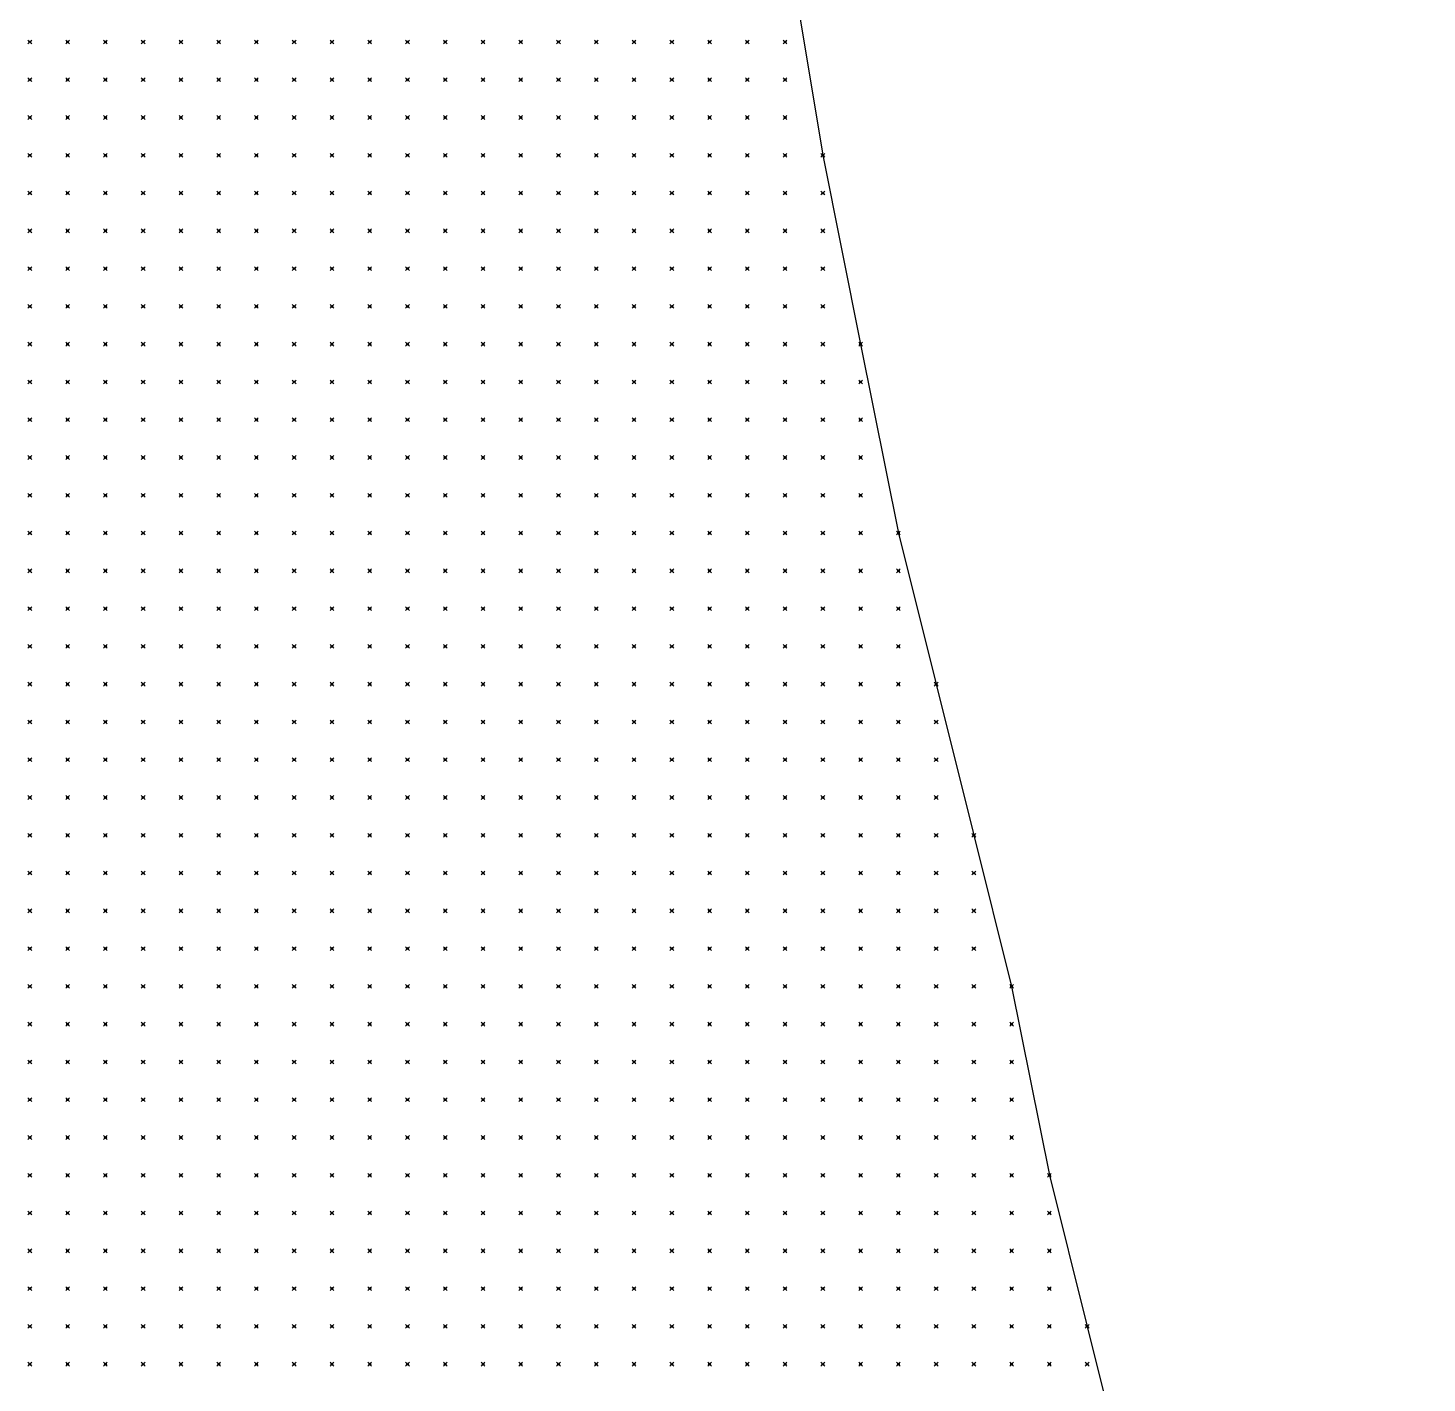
# Model space of a CAD drawing. Header units: metres. Extents: x 441556 to 446409, y 432338 to 461058.
# Drawn here: x 443148.2 to 443259.3, y 447297.5 to 447405 of the extents above; entities that cross this region are included whole.
import ezdxf

# ---------------------------------------------------------------- set-up
doc = ezdxf.new("R2010")
doc.units = ezdxf.units.M
doc.header["$MEASUREMENT"] = 0
doc.header["$PDMODE"] = 35
doc.header["$PDSIZE"] = 0.15
doc.layers.add('DTM-INT_YP', color=121, linetype='Continuous')
doc.layers.add('DTM-NOK-RevN_POINTS', color=91, linetype='Continuous')

msp = doc.modelspace()

# ---------------------------------------------------------------- linework, layer by layer
at = {"layer": 'DTM-INT_YP'}
msp.add_polyline3d([(443208.349, 447412.928, 348.865), (443211.348, 447394.932, 348.778), (443214.347, 447379.936, 348.745), (443217.347, 447364.939, 348.634), (443220.346, 447352.941, 348.547), (443223.345, 447340.944, 348.532), (443226.345, 447328.946, 348.553), (443229.344, 447313.95, 348.534), (443232.343, 447301.952, 348.412), (443235.343, 447289.955, 348.269), (443238.342, 447277.957, 348.219), (443241.341, 447262.96, 348.157), (443244.341, 447250.963, 348.082), (443247.34, 447238.966, 348.076), (443250.34, 447223.969, 348.002), (443253.339, 447211.971, 347.912), (443256.338, 447196.975, 348.081), (443259.338, 447181.978, 347.934)], dxfattribs=at)
at = {"layer": 'DTM-NOK-RevN_POINTS'}
for p in [(443148.361, 447403.93, 369.651), (443151.361, 447403.93, 368.437), (443154.36, 447403.93, 367.423), (443157.359, 447403.93, 366.369), (443160.359, 447403.93, 365.268), (443163.358, 447403.93, 365.264), (443166.357, 447403.93, 365.258), (443169.357, 447403.93, 364.973), (443172.356, 447403.93, 364.67), (443175.356, 447403.93, 364.239), (443178.355, 447403.93, 363.751), (443181.354, 447403.93, 363.312), (443184.354, 447403.93, 362.296), (443187.353, 447403.93, 359.588), (443190.352, 447403.93, 356.312), (443193.352, 447403.93, 353.536), (443196.351, 447403.93, 350.049), (443199.35, 447403.93, 348.335), (443202.35, 447403.93, 347.395), (443205.349, 447403.93, 348.281), (443208.349, 447403.93, 348.756), (443148.361, 447400.931, 370.046), (443151.361, 447400.931, 368.62), (443154.36, 447400.931, 367.434), (443157.359, 447400.931, 366.441), (443160.359, 447400.931, 365.252), (443163.358, 447400.931, 364.613), (443166.357, 447400.931, 364.912), (443169.357, 447400.931, 364.572), (443172.356, 447400.931, 364.004), (443175.356, 447400.931, 363.711), (443178.355, 447400.931, 363.384), (443181.354, 447400.931, 362.917), (443184.354, 447400.931, 362.257), (443187.353, 447400.931, 360.113), (443190.352, 447400.931, 356.878), (443193.352, 447400.931, 353.938), (443196.351, 447400.931, 350.857), (443199.35, 447400.931, 348.924), (443202.35, 447400.931, 347.302), (443205.349, 447400.931, 347.913), (443208.349, 447400.931, 348.725), (443148.361, 447397.932, 370.313), (443151.361, 447397.932, 368.772), (443154.36, 447397.932, 367.457), (443157.359, 447397.932, 366.463), (443160.359, 447397.932, 365.323), (443163.358, 447397.932, 364.127), (443166.357, 447397.932, 364.255), (443169.357, 447397.932, 364.221), (443172.356, 447397.932, 363.728), (443175.356, 447397.932, 363.142), (443178.355, 447397.932, 362.987), (443181.354, 447397.932, 362.58), (443184.354, 447397.932, 362.122), (443187.353, 447397.932, 360.473), (443190.352, 447397.932, 357.332), (443193.352, 447397.932, 354.471), (443196.351, 447397.932, 351.578), (443199.35, 447397.932, 349.038), (443202.35, 447397.932, 347.345), (443205.349, 447397.932, 347.975), (443208.349, 447397.932, 348.691), (443148.361, 447394.932, 370.527), (443151.361, 447394.932, 368.902), (443154.36, 447394.932, 367.501), (443157.359, 447394.932, 366.366), (443160.359, 447394.932, 365.352), (443163.358, 447394.932, 364.269), (443166.357, 447394.932, 363.757), (443169.357, 447394.932, 363.76), (443172.356, 447394.932, 363.187), (443175.356, 447394.932, 362.659), (443178.355, 447394.932, 362.321), (443181.354, 447394.932, 362.187), (443184.354, 447394.932, 361.873), (443187.353, 447394.932, 360.588), (443190.352, 447394.932, 358.142), (443193.352, 447394.932, 355.252), (443196.351, 447394.932, 352.46), (443199.35, 447394.932, 349.703), (443202.35, 447394.932, 347.668), (443205.349, 447394.932, 347.599), (443208.349, 447394.932, 348.591), (443211.348, 447394.932, 348.778), (443148.361, 447391.933, 370.604), (443151.361, 447391.933, 368.962), (443154.36, 447391.933, 367.588), (443157.359, 447391.933, 366.319), (443160.359, 447391.933, 365.196), (443163.358, 447391.933, 364.197), (443166.357, 447391.933, 363.546), (443169.357, 447391.933, 363.299), (443172.356, 447391.933, 363.004), (443175.356, 447391.933, 362.382), (443178.355, 447391.933, 361.985), (443181.354, 447391.933, 361.757), (443184.354, 447391.933, 361.466), (443187.353, 447391.933, 360.746), (443190.352, 447391.933, 358.653), (443193.352, 447391.933, 355.936), (443196.351, 447391.933, 353.207), (443199.35, 447391.933, 350.134), (443202.35, 447391.933, 347.937), (443205.349, 447391.933, 347.315), (443208.349, 447391.933, 348.478), (443211.348, 447391.933, 348.756), (443148.361, 447388.934, 370.837), (443151.361, 447388.934, 369.177), (443154.36, 447388.934, 367.579), (443157.359, 447388.934, 366.208), (443160.359, 447388.934, 365.08), (443163.358, 447388.934, 364.036), (443166.357, 447388.934, 363.475), (443169.357, 447388.934, 363.171), (443172.356, 447388.934, 362.933), (443175.356, 447388.934, 362.387), (443178.355, 447388.934, 361.93), (443181.354, 447388.934, 361.577), (443184.354, 447388.934, 361.136), (443187.353, 447388.934, 360.54), (443190.352, 447388.934, 358.931), (443193.352, 447388.934, 356.383), (443196.351, 447388.934, 353.736), (443199.35, 447388.934, 350.931), (443202.35, 447388.934, 348.859), (443205.349, 447388.934, 347.183), (443208.349, 447388.934, 348.251), (443211.348, 447388.934, 348.746), (443148.361, 447385.934, 370.838), (443151.361, 447385.934, 369.243), (443154.36, 447385.934, 367.444), (443157.359, 447385.934, 366.144), (443160.359, 447385.934, 365.204), (443163.358, 447385.934, 364.148), (443166.357, 447385.934, 363.37), (443169.357, 447385.934, 363.07), (443172.356, 447385.934, 362.852), (443175.356, 447385.934, 362.325), (443178.355, 447385.934, 361.801), (443181.354, 447385.934, 361.275), (443184.354, 447385.934, 360.87), (443187.353, 447385.934, 359.17), (443190.352, 447385.934, 357.877), (443193.352, 447385.934, 356.207), (443196.351, 447385.934, 353.51), (443199.35, 447385.934, 351.429), (443202.35, 447385.934, 348.921), (443205.349, 447385.934, 347.246), (443208.349, 447385.934, 348.045), (443211.348, 447385.934, 348.66), (443148.361, 447382.935, 371.03), (443151.361, 447382.935, 369.28), (443154.36, 447382.935, 367.198), (443157.359, 447382.935, 366.143), (443160.359, 447382.935, 365.309), (443163.358, 447382.935, 364.436), (443166.357, 447382.935, 363.477), (443169.357, 447382.935, 362.738), (443172.356, 447382.935, 362.455), (443175.356, 447382.935, 362.167), (443178.355, 447382.935, 361.634), (443181.354, 447382.935, 361.171), (443184.354, 447382.935, 360.704), (443187.353, 447382.935, 359.186), (443190.352, 447382.935, 356.736), (443193.352, 447382.935, 355.31), (443196.351, 447382.935, 353.603), (443199.35, 447382.935, 351.863), (443202.35, 447382.935, 350.161), (443205.349, 447382.935, 347.269), (443208.349, 447382.935, 347.679), (443211.348, 447382.935, 348.663), (443148.361, 447379.936, 370.959), (443151.361, 447379.936, 369.359), (443154.36, 447379.936, 367.225), (443157.359, 447379.936, 366.098), (443160.359, 447379.936, 365.35), (443163.358, 447379.936, 364.529), (443166.357, 447379.936, 363.618), (443169.357, 447379.936, 362.34), (443172.356, 447379.936, 362.011), (443175.356, 447379.936, 361.9), (443178.355, 447379.936, 361.526), (443181.354, 447379.936, 361.031), (443184.354, 447379.936, 360.542), (443187.353, 447379.936, 359.686), (443190.352, 447379.936, 357.838), (443193.352, 447379.936, 356.686), (443196.351, 447379.936, 354.805), (443199.35, 447379.936, 352.812), (443202.35, 447379.936, 350.171), (443205.349, 447379.936, 347.624), (443208.349, 447379.936, 347.48), (443211.348, 447379.936, 348.597), (443214.347, 447379.936, 348.745), (443148.361, 447376.936, 370.951), (443151.361, 447376.936, 369.325), (443154.36, 447376.936, 367.543), (443157.359, 447376.936, 366.239), (443160.359, 447376.936, 365.494), (443163.358, 447376.936, 364.51), (443166.357, 447376.936, 363.359), (443169.357, 447376.936, 362.101), (443172.356, 447376.936, 361.603), (443175.356, 447376.936, 361.478), (443178.355, 447376.936, 361.247), (443181.354, 447376.936, 360.704), (443184.354, 447376.936, 360.183), (443187.353, 447376.936, 359.888), (443190.352, 447376.936, 359.637), (443193.352, 447376.936, 358.42), (443196.351, 447376.936, 355.955), (443199.35, 447376.936, 353), (443202.35, 447376.936, 350.225), (443205.349, 447376.936, 347.922), (443208.349, 447376.936, 347.337), (443211.348, 447376.936, 348.438), (443214.347, 447376.936, 348.714), (443148.361, 447373.937, 370.505), (443151.361, 447373.937, 369.338), (443154.36, 447373.937, 367.714), (443157.359, 447373.937, 366.289), (443160.359, 447373.937, 365.389), (443163.358, 447373.937, 364.314), (443166.357, 447373.937, 363.014), (443169.357, 447373.937, 361.798), (443172.356, 447373.937, 361.227), (443175.356, 447373.937, 361.031), (443178.355, 447373.937, 360.839), (443181.354, 447373.937, 360.295), (443184.354, 447373.937, 359.78), (443187.353, 447373.937, 359.517), (443190.352, 447373.937, 359.39), (443193.352, 447373.937, 358.611), (443196.351, 447373.937, 356.772), (443199.35, 447373.937, 353.704), (443202.35, 447373.937, 350.763), (443205.349, 447373.937, 348.428), (443208.349, 447373.937, 347.139), (443211.348, 447373.937, 348.143), (443214.347, 447373.937, 348.66), (443148.361, 447370.937, 370.321), (443151.361, 447370.937, 369.18), (443154.36, 447370.937, 368.087), (443157.359, 447370.937, 366.66), (443160.359, 447370.937, 365.315), (443163.358, 447370.937, 364.139), (443166.357, 447370.937, 362.872), (443169.357, 447370.937, 361.691), (443172.356, 447370.937, 360.945), (443175.356, 447370.937, 360.602), (443178.355, 447370.937, 360.506), (443181.354, 447370.937, 360.207), (443184.354, 447370.937, 359.613), (443187.353, 447370.937, 359.248), (443190.352, 447370.937, 358.982), (443193.352, 447370.937, 358.505), (443196.351, 447370.937, 356.81), (443199.35, 447370.937, 354.372), (443202.35, 447370.937, 351.223), (443205.349, 447370.937, 348.677), (443208.349, 447370.937, 347.156), (443211.348, 447370.937, 347.999), (443214.347, 447370.937, 348.65), (443148.361, 447367.938, 370.506), (443151.361, 447367.938, 369.493), (443154.36, 447367.938, 368.354), (443157.359, 447367.938, 366.863), (443160.359, 447367.938, 365.202), (443163.358, 447367.938, 364.046), (443166.357, 447367.938, 362.792), (443169.357, 447367.938, 361.449), (443172.356, 447367.938, 360.616), (443175.356, 447367.938, 360.233), (443178.355, 447367.938, 360.101), (443181.354, 447367.938, 359.925), (443184.354, 447367.938, 359.381), (443187.353, 447367.938, 358.842), (443190.352, 447367.938, 358.598), (443193.352, 447367.938, 358.258), (443196.351, 447367.938, 357.256), (443199.35, 447367.938, 354.859), (443202.35, 447367.938, 352.06), (443205.349, 447367.938, 348.987), (443208.349, 447367.938, 347.264), (443211.348, 447367.938, 347.505), (443214.347, 447367.938, 348.581), (443148.361, 447364.939, 370.956), (443151.361, 447364.939, 369.736), (443154.36, 447364.939, 368.439), (443157.359, 447364.939, 366.781), (443160.359, 447364.939, 365.328), (443163.358, 447364.939, 364.067), (443166.357, 447364.939, 362.558), (443169.357, 447364.939, 361.279), (443172.356, 447364.939, 360.356), (443175.356, 447364.939, 359.906), (443178.355, 447364.939, 359.545), (443181.354, 447364.939, 359.47), (443184.354, 447364.939, 358.909), (443187.353, 447364.939, 358.456), (443190.352, 447364.939, 358.21), (443193.352, 447364.939, 357.953), (443196.351, 447364.939, 357.298), (443199.35, 447364.939, 355.154), (443202.35, 447364.939, 352.552), (443205.349, 447364.939, 349.305), (443208.349, 447364.939, 347.339), (443211.348, 447364.939, 347.173), (443214.347, 447364.939, 348.416), (443217.347, 447364.939, 348.634), (443148.361, 447361.939, 371.089), (443151.361, 447361.939, 369.643), (443154.36, 447361.939, 368.165), (443157.359, 447361.939, 366.556), (443160.359, 447361.939, 365.071), (443163.358, 447361.939, 363.911), (443166.357, 447361.939, 362.532), (443169.357, 447361.939, 361.12), (443172.356, 447361.939, 360.156), (443175.356, 447361.939, 359.534), (443178.355, 447361.939, 359.072), (443181.354, 447361.939, 358.892), (443184.354, 447361.939, 358.402), (443187.353, 447361.939, 357.869), (443190.352, 447361.939, 357.658), (443193.352, 447361.939, 357.476), (443196.351, 447361.939, 357.21), (443199.35, 447361.939, 355.527), (443202.35, 447361.939, 353.097), (443205.349, 447361.939, 350.268), (443208.349, 447361.939, 347.765), (443211.348, 447361.939, 346.976), (443214.347, 447361.939, 348.124), (443217.347, 447361.939, 348.573), (443148.361, 447358.94, 371.018), (443151.361, 447358.94, 369.413), (443154.36, 447358.94, 367.993), (443157.359, 447358.94, 366.533), (443160.359, 447358.94, 365.03), (443163.358, 447358.94, 363.761), (443166.357, 447358.94, 362.346), (443169.357, 447358.94, 361.1), (443172.356, 447358.94, 360.02), (443175.356, 447358.94, 359.319), (443178.355, 447358.94, 358.824), (443181.354, 447358.94, 358.406), (443184.354, 447358.94, 357.962), (443187.353, 447358.94, 357.406), (443190.352, 447358.94, 357.228), (443193.352, 447358.94, 357.003), (443196.351, 447358.94, 356.822), (443199.35, 447358.94, 355.831), (443202.35, 447358.94, 353.043), (443205.349, 447358.94, 350.355), (443208.349, 447358.94, 348.274), (443211.348, 447358.94, 346.951), (443214.347, 447358.94, 347.967), (443217.347, 447358.94, 348.586), (443148.361, 447355.941, 371.088), (443151.361, 447355.941, 369.469), (443154.36, 447355.941, 367.819), (443157.359, 447355.941, 366.285), (443160.359, 447355.941, 364.806), (443163.358, 447355.941, 363.608), (443166.357, 447355.941, 362.13), (443169.357, 447355.941, 361.07), (443172.356, 447355.941, 360.065), (443175.356, 447355.941, 359.205), (443178.355, 447355.941, 358.472), (443181.354, 447355.941, 357.965), (443184.354, 447355.941, 357.667), (443187.353, 447355.941, 357.157), (443190.352, 447355.941, 356.876), (443193.352, 447355.941, 356.651), (443196.351, 447355.941, 356.424), (443199.35, 447355.941, 355.949), (443202.35, 447355.941, 353.858), (443205.349, 447355.941, 351.401), (443208.349, 447355.941, 348.654), (443211.348, 447355.941, 346.96), (443214.347, 447355.941, 347.814), (443217.347, 447355.941, 348.532), (443148.361, 447352.941, 371.527), (443151.361, 447352.941, 369.469), (443154.36, 447352.941, 367.701), (443157.359, 447352.941, 365.865), (443160.359, 447352.941, 364.204), (443163.358, 447352.941, 363.065), (443166.357, 447352.941, 361.688), (443169.357, 447352.941, 360.781), (443172.356, 447352.941, 359.911), (443175.356, 447352.941, 358.818), (443178.355, 447352.941, 358.049), (443181.354, 447352.941, 357.518), (443184.354, 447352.941, 357.441), (443187.353, 447352.941, 356.969), (443190.352, 447352.941, 356.525), (443193.352, 447352.941, 356.291), (443196.351, 447352.941, 356.153), (443199.35, 447352.941, 355.831), (443202.35, 447352.941, 354.513), (443205.349, 447352.941, 351.761), (443208.349, 447352.941, 349.269), (443211.348, 447352.941, 347.255), (443214.347, 447352.941, 347.501), (443217.347, 447352.941, 348.541), (443220.346, 447352.941, 348.547), (443148.361, 447349.942, 371.176), (443151.361, 447349.942, 369.273), (443154.36, 447349.942, 367.284), (443157.359, 447349.942, 365.356), (443160.359, 447349.942, 363.639), (443163.358, 447349.942, 362.363), (443166.357, 447349.942, 361.418), (443169.357, 447349.942, 360.697), (443172.356, 447349.942, 359.602), (443175.356, 447349.942, 358.635), (443178.355, 447349.942, 357.819), (443181.354, 447349.942, 357.233), (443184.354, 447349.942, 356.987), (443187.353, 447349.942, 356.842), (443190.352, 447349.942, 356.327), (443193.352, 447349.942, 355.947), (443196.351, 447349.942, 355.757), (443199.35, 447349.942, 355.641), (443202.35, 447349.942, 354.655), (443205.349, 447349.942, 352.476), (443208.349, 447349.942, 349.979), (443211.348, 447349.942, 347.454), (443214.347, 447349.942, 347.327), (443217.347, 447349.942, 348.394), (443220.346, 447349.942, 348.568), (443148.361, 447346.943, 370.816), (443151.361, 447346.943, 368.916), (443154.36, 447346.943, 366.854), (443157.359, 447346.943, 364.971), (443160.359, 447346.943, 363.411), (443163.358, 447346.943, 362.221), (443166.357, 447346.943, 361.418), (443169.357, 447346.943, 360.648), (443172.356, 447346.943, 359.591), (443175.356, 447346.943, 358.533), (443178.355, 447346.943, 357.523), (443181.354, 447346.943, 357.014), (443184.354, 447346.943, 356.57), (443187.353, 447346.943, 356.694), (443190.352, 447346.943, 356.204), (443193.352, 447346.943, 355.765), (443196.351, 447346.943, 355.495), (443199.35, 447346.943, 355.399), (443202.35, 447346.943, 354.903), (443205.349, 447346.943, 353.034), (443208.349, 447346.943, 350.628), (443211.348, 447346.943, 348.026), (443214.347, 447346.943, 347.075), (443217.347, 447346.943, 348.223), (443220.346, 447346.943, 348.561), (443148.361, 447343.943, 370.077), (443151.361, 447343.943, 368.27), (443154.36, 447343.943, 366.365), (443157.359, 447343.943, 364.718), (443160.359, 447343.943, 363.529), (443163.358, 447343.943, 362.698), (443166.357, 447343.943, 361.688), (443169.357, 447343.943, 360.592), (443172.356, 447343.943, 359.277), (443175.356, 447343.943, 358.182), (443178.355, 447343.943, 357.348), (443181.354, 447343.943, 356.773), (443184.354, 447343.943, 356.377), (443187.353, 447343.943, 356.446), (443190.352, 447343.943, 356.184), (443193.352, 447343.943, 355.692), (443196.351, 447343.943, 355.271), (443199.35, 447343.943, 355.022), (443202.35, 447343.943, 354.727), (443205.349, 447343.943, 353.09), (443208.349, 447343.943, 350.944), (443211.348, 447343.943, 348.479), (443214.347, 447343.943, 347.027), (443217.347, 447343.943, 347.776), (443220.346, 447343.943, 348.513), (443148.361, 447340.944, 369.493), (443151.361, 447340.944, 367.841), (443154.36, 447340.944, 366.168), (443157.359, 447340.944, 364.872), (443160.359, 447340.944, 363.858), (443163.358, 447340.944, 362.936), (443166.357, 447340.944, 361.778), (443169.357, 447340.944, 360.537), (443172.356, 447340.944, 359.198), (443175.356, 447340.944, 358.104), (443178.355, 447340.944, 357.053), (443181.354, 447340.944, 356.462), (443184.354, 447340.944, 356.146), (443187.353, 447340.944, 355.909), (443190.352, 447340.944, 356.018), (443193.352, 447340.944, 355.717), (443196.351, 447340.944, 354.992), (443199.35, 447340.944, 354.698), (443202.35, 447340.944, 354.458), (443205.349, 447340.944, 353.546), (443208.349, 447340.944, 351.356), (443211.348, 447340.944, 348.537), (443214.347, 447340.944, 346.957), (443217.347, 447340.944, 347.503), (443220.346, 447340.944, 348.471), (443223.345, 447340.944, 348.532), (443148.361, 447337.944, 369.696), (443151.361, 447337.944, 368.087), (443154.36, 447337.944, 366.561), (443157.359, 447337.944, 365.167), (443160.359, 447337.944, 363.989), (443163.358, 447337.944, 362.983), (443166.357, 447337.944, 361.746), (443169.357, 447337.944, 360.498), (443172.356, 447337.944, 359.243), (443175.356, 447337.944, 358.194), (443178.355, 447337.944, 357.006), (443181.354, 447337.944, 356.308), (443184.354, 447337.944, 355.87), (443187.353, 447337.944, 355.591), (443190.352, 447337.944, 355.684), (443193.352, 447337.944, 355.394), (443196.351, 447337.944, 354.775), (443199.35, 447337.944, 354.392), (443202.35, 447337.944, 354.114), (443205.349, 447337.944, 353.715), (443208.349, 447337.944, 351.809), (443211.348, 447337.944, 349.123), (443214.347, 447337.944, 347.303), (443217.347, 447337.944, 347.264), (443220.346, 447337.944, 348.428), (443223.345, 447337.944, 348.572), (443148.361, 447334.945, 369.455), (443151.361, 447334.945, 367.926), (443154.36, 447334.945, 366.345), (443157.359, 447334.945, 365.139), (443160.359, 447334.945, 364.052), (443163.358, 447334.945, 363.001), (443166.357, 447334.945, 361.773), (443169.357, 447334.945, 360.541), (443172.356, 447334.945, 359.411), (443175.356, 447334.945, 358.231), (443178.355, 447334.945, 357.002), (443181.354, 447334.945, 356.159), (443184.354, 447334.945, 355.532), (443187.353, 447334.945, 355.179), (443190.352, 447334.945, 355.317), (443193.352, 447334.945, 355.092), (443196.351, 447334.945, 354.553), (443199.35, 447334.945, 354.047), (443202.35, 447334.945, 353.66), (443205.349, 447334.945, 353.431), (443208.349, 447334.945, 352.06), (443211.348, 447334.945, 349.643), (443214.347, 447334.945, 347.592), (443217.347, 447334.945, 347.005), (443220.346, 447334.945, 348.275), (443223.345, 447334.945, 348.562), (443148.361, 447331.946, 368.854), (443151.361, 447331.946, 367.63), (443154.36, 447331.946, 366.311), (443157.359, 447331.946, 365.289), (443160.359, 447331.946, 364.197), (443163.358, 447331.946, 363.169), (443166.357, 447331.946, 362.027), (443169.357, 447331.946, 360.767), (443172.356, 447331.946, 359.571), (443175.356, 447331.946, 358.176), (443178.355, 447331.946, 357.035), (443181.354, 447331.946, 356.131), (443184.354, 447331.946, 355.331), (443187.353, 447331.946, 354.83), (443190.352, 447331.946, 354.628), (443193.352, 447331.946, 354.697), (443196.351, 447331.946, 354.19), (443199.35, 447331.946, 353.698), (443202.35, 447331.946, 353.263), (443205.349, 447331.946, 352.996), (443208.349, 447331.946, 352.358), (443211.348, 447331.946, 350.344), (443214.347, 447331.946, 347.853), (443217.347, 447331.946, 347.014), (443220.346, 447331.946, 348.123), (443223.345, 447331.946, 348.513), (443148.361, 447328.946, 368.819), (443151.361, 447328.946, 367.859), (443154.36, 447328.946, 367.062), (443157.359, 447328.946, 366.035), (443160.359, 447328.946, 364.596), (443163.358, 447328.946, 363.373), (443166.357, 447328.946, 362.178), (443169.357, 447328.946, 360.772), (443172.356, 447328.946, 359.397), (443175.356, 447328.946, 358.171), (443178.355, 447328.946, 357.148), (443181.354, 447328.946, 356.036), (443184.354, 447328.946, 355.199), (443187.353, 447328.946, 354.678), (443190.352, 447328.946, 354.427), (443193.352, 447328.946, 354.669), (443196.351, 447328.946, 354.317), (443199.35, 447328.946, 353.528), (443202.35, 447328.946, 353.05), (443205.349, 447328.946, 352.694), (443208.349, 447328.946, 352.368), (443211.348, 447328.946, 350.615), (443214.347, 447328.946, 348.38), (443217.347, 447328.946, 346.877), (443220.346, 447328.946, 347.891), (443223.345, 447328.946, 348.489), (443226.345, 447328.946, 348.553), (443148.361, 447325.947, 369.254), (443151.361, 447325.947, 368.438), (443154.36, 447325.947, 367.836), (443157.359, 447325.947, 366.263), (443160.359, 447325.947, 364.718), (443163.358, 447325.947, 363.523), (443166.357, 447325.947, 362.256), (443169.357, 447325.947, 360.696), (443172.356, 447325.947, 359.262), (443175.356, 447325.947, 358.091), (443178.355, 447325.947, 357.01), (443181.354, 447325.947, 356.028), (443184.354, 447325.947, 355.182), (443187.353, 447325.947, 354.488), (443190.352, 447325.947, 354.182), (443193.352, 447325.947, 353.894), (443196.351, 447325.947, 353.686), (443199.35, 447325.947, 353.287), (443202.35, 447325.947, 352.907), (443205.349, 447325.947, 352.507), (443208.349, 447325.947, 351.899), (443211.348, 447325.947, 350.632), (443214.347, 447325.947, 348.822), (443217.347, 447325.947, 346.918), (443220.346, 447325.947, 347.484), (443223.345, 447325.947, 348.421), (443226.345, 447325.947, 348.534), (443148.361, 447322.948, 369.589), (443151.361, 447322.948, 368.915), (443154.36, 447322.948, 367.85), (443157.359, 447322.948, 366.305), (443160.359, 447322.948, 364.829), (443163.358, 447322.948, 363.573), (443166.357, 447322.948, 362.03), (443169.357, 447322.948, 360.527), (443172.356, 447322.948, 359.057), (443175.356, 447322.948, 357.902), (443178.355, 447322.948, 356.873), (443181.354, 447322.948, 355.926), (443184.354, 447322.948, 355.053), (443187.353, 447322.948, 354.227), (443190.352, 447322.948, 353.739), (443193.352, 447322.948, 353.445), (443196.351, 447322.948, 353.382), (443199.35, 447322.948, 353.22), (443202.35, 447322.948, 352.746), (443205.349, 447322.948, 352.215), (443208.349, 447322.948, 351.794), (443211.348, 447322.948, 351.001), (443214.347, 447322.948, 348.968), (443217.347, 447322.948, 347.077), (443220.346, 447322.948, 347.371), (443223.345, 447322.948, 348.428), (443226.345, 447322.948, 348.498), (443148.361, 447319.948, 369.82), (443151.361, 447319.948, 368.703), (443154.36, 447319.948, 367.676), (443157.359, 447319.948, 366.286), (443160.359, 447319.948, 364.588), (443163.358, 447319.948, 363.369), (443166.357, 447319.948, 361.997), (443169.357, 447319.948, 360.234), (443172.356, 447319.948, 358.893), (443175.356, 447319.948, 357.808), (443178.355, 447319.948, 356.843), (443181.354, 447319.948, 355.701), (443184.354, 447319.948, 354.839), (443187.353, 447319.948, 354.134), (443190.352, 447319.948, 353.511), (443193.352, 447319.948, 353.162), (443196.351, 447319.948, 353.132), (443199.35, 447319.948, 353.06), (443202.35, 447319.948, 352.638), (443205.349, 447319.948, 352.011), (443208.349, 447319.948, 351.695), (443211.348, 447319.948, 350.956), (443214.347, 447319.948, 349.454), (443217.347, 447319.948, 347.352), (443220.346, 447319.948, 347.234), (443223.345, 447319.948, 348.308), (443226.345, 447319.948, 348.499), (443148.361, 447316.949, 369.766), (443151.361, 447316.949, 368.364), (443154.36, 447316.949, 367.113), (443157.359, 447316.949, 365.767), (443160.359, 447316.949, 364.279), (443163.358, 447316.949, 363.023), (443166.357, 447316.949, 361.617), (443169.357, 447316.949, 360.017), (443172.356, 447316.949, 358.816), (443175.356, 447316.949, 357.682), (443178.355, 447316.949, 356.64), (443181.354, 447316.949, 355.641), (443184.354, 447316.949, 354.708), (443187.353, 447316.949, 353.993), (443190.352, 447316.949, 353.485), (443193.352, 447316.949, 353.069), (443196.351, 447316.949, 352.742), (443199.35, 447316.949, 352.75), (443202.35, 447316.949, 352.333), (443205.349, 447316.949, 351.765), (443208.349, 447316.949, 351.373), (443211.348, 447316.949, 350.893), (443214.347, 447316.949, 349.487), (443217.347, 447316.949, 347.768), (443220.346, 447316.949, 347.066), (443223.345, 447316.949, 348.048), (443226.345, 447316.949, 348.504), (443148.361, 447313.95, 369.666), (443151.361, 447313.95, 367.901), (443154.36, 447313.95, 366.301), (443157.359, 447313.95, 365.088), (443160.359, 447313.95, 363.862), (443163.358, 447313.95, 362.584), (443166.357, 447313.95, 361.145), (443169.357, 447313.95, 359.711), (443172.356, 447313.95, 358.559), (443175.356, 447313.95, 357.581), (443178.355, 447313.95, 356.481), (443181.354, 447313.95, 355.552), (443184.354, 447313.95, 354.503), (443187.353, 447313.95, 353.686), (443190.352, 447313.95, 353.277), (443193.352, 447313.95, 352.903), (443196.351, 447313.95, 352.443), (443199.35, 447313.95, 352.914), (443202.35, 447313.95, 352.221), (443205.349, 447313.95, 351.583), (443208.349, 447313.95, 351.031), (443211.348, 447313.95, 350.759), (443214.347, 447313.95, 349.864), (443217.347, 447313.95, 348.42), (443220.346, 447313.95, 347.026), (443223.345, 447313.95, 347.785), (443226.345, 447313.95, 348.446), (443229.344, 447313.95, 348.534), (443148.361, 447310.95, 369.862), (443151.361, 447310.95, 367.859), (443154.36, 447310.95, 366.272), (443157.359, 447310.95, 364.94), (443160.359, 447310.95, 363.656), (443163.358, 447310.95, 362.382), (443166.357, 447310.95, 360.947), (443169.357, 447310.95, 359.624), (443172.356, 447310.95, 358.519), (443175.356, 447310.95, 357.391), (443178.355, 447310.95, 356.443), (443181.354, 447310.95, 355.435), (443184.354, 447310.95, 354.311), (443187.353, 447310.95, 353.493), (443190.352, 447310.95, 353.242), (443193.352, 447310.95, 352.922), (443196.351, 447310.95, 352.258), (443199.35, 447310.95, 352.087), (443202.35, 447310.95, 351.926), (443205.349, 447310.95, 351.43), (443208.349, 447310.95, 350.69), (443211.348, 447310.95, 350.39), (443214.347, 447310.95, 349.961), (443217.347, 447310.95, 348.517), (443220.346, 447310.95, 346.983), (443223.345, 447310.95, 347.616), (443226.345, 447310.95, 348.404), (443229.344, 447310.95, 348.517), (443148.361, 447307.951, 369.722), (443151.361, 447307.951, 368.007), (443154.36, 447307.951, 366.552), (443157.359, 447307.951, 365.089), (443160.359, 447307.951, 363.64), (443163.358, 447307.951, 362.356), (443166.357, 447307.951, 360.961), (443169.357, 447307.951, 359.8), (443172.356, 447307.951, 358.496), (443175.356, 447307.951, 357.22), (443178.355, 447307.951, 356.238), (443181.354, 447307.951, 355.229), (443184.354, 447307.951, 354.359), (443187.353, 447307.951, 353.478), (443190.352, 447307.951, 353.239), (443193.352, 447307.951, 352.802), (443196.351, 447307.951, 352.028), (443199.35, 447307.951, 351.811), (443202.35, 447307.951, 351.696), (443205.349, 447307.951, 351.048), (443208.349, 447307.951, 350.503), (443211.348, 447307.951, 350.144), (443214.347, 447307.951, 349.916), (443217.347, 447307.951, 349.006), (443220.346, 447307.951, 347.207), (443223.345, 447307.951, 347.282), (443226.345, 447307.951, 348.268), (443229.344, 447307.951, 348.491), (443148.361, 447304.952, 369.052), (443151.361, 447304.952, 367.537), (443154.36, 447304.952, 366.441), (443157.359, 447304.952, 365.068), (443160.359, 447304.952, 363.682), (443163.358, 447304.952, 362.387), (443166.357, 447304.952, 361.168), (443169.357, 447304.952, 359.756), (443172.356, 447304.952, 358.331), (443175.356, 447304.952, 357.181), (443178.355, 447304.952, 356.151), (443181.354, 447304.952, 355.173), (443184.354, 447304.952, 354.256), (443187.353, 447304.952, 353.574), (443190.352, 447304.952, 353.196), (443193.352, 447304.952, 352.613), (443196.351, 447304.952, 351.949), (443199.35, 447304.952, 351.65), (443202.35, 447304.952, 351.164), (443205.349, 447304.952, 350.709), (443208.349, 447304.952, 350.265), (443211.348, 447304.952, 350.262), (443214.347, 447304.952, 350.031), (443217.347, 447304.952, 349.096), (443220.346, 447304.952, 347.467), (443223.345, 447304.952, 346.841), (443226.345, 447304.952, 347.962), (443229.344, 447304.952, 348.416), (443148.361, 447301.952, 368.655), (443151.361, 447301.952, 367.302), (443154.36, 447301.952, 366.197), (443157.359, 447301.952, 364.94), (443160.359, 447301.952, 363.573), (443163.358, 447301.952, 362.311), (443166.357, 447301.952, 361.075), (443169.357, 447301.952, 359.636), (443172.356, 447301.952, 358.315), (443175.356, 447301.952, 357.007), (443178.355, 447301.952, 355.999), (443181.354, 447301.952, 355.129), (443184.354, 447301.952, 354.117), (443187.353, 447301.952, 353.508), (443190.352, 447301.952, 352.886), (443193.352, 447301.952, 352.405), (443196.351, 447301.952, 351.815), (443199.35, 447301.952, 351.25), (443202.35, 447301.952, 350.935), (443205.349, 447301.952, 350.53), (443208.349, 447301.952, 350.09), (443211.348, 447301.952, 350.074), (443214.347, 447301.952, 349.927), (443217.347, 447301.952, 349.208), (443220.346, 447301.952, 347.548), (443223.345, 447301.952, 346.722), (443226.345, 447301.952, 347.804), (443229.344, 447301.952, 348.423), (443232.343, 447301.952, 348.412), (443148.361, 447298.953, 368.857), (443151.361, 447298.953, 367.45), (443154.36, 447298.953, 366.077), (443157.359, 447298.953, 364.911), (443160.359, 447298.953, 363.598), (443163.358, 447298.953, 362.231), (443166.357, 447298.953, 360.861), (443169.357, 447298.953, 359.453), (443172.356, 447298.953, 358.094), (443175.356, 447298.953, 356.938), (443178.355, 447298.953, 355.953), (443181.354, 447298.953, 355.071), (443184.354, 447298.953, 354.228), (443187.353, 447298.953, 353.386), (443190.352, 447298.953, 352.765), (443193.352, 447298.953, 352.339), (443196.351, 447298.953, 351.775), (443199.35, 447298.953, 350.944), (443202.35, 447298.953, 350.395), (443205.349, 447298.953, 350.343), (443208.349, 447298.953, 349.722), (443211.348, 447298.953, 349.607), (443214.347, 447298.953, 349.529), (443217.347, 447298.953, 349.093), (443220.346, 447298.953, 347.781), (443223.345, 447298.953, 346.789), (443226.345, 447298.953, 347.632), (443229.344, 447298.953, 348.303), (443232.343, 447298.953, 348.382)]:
    msp.add_point(p, dxfattribs=at)

doc.saveas('drawing.dxf')
